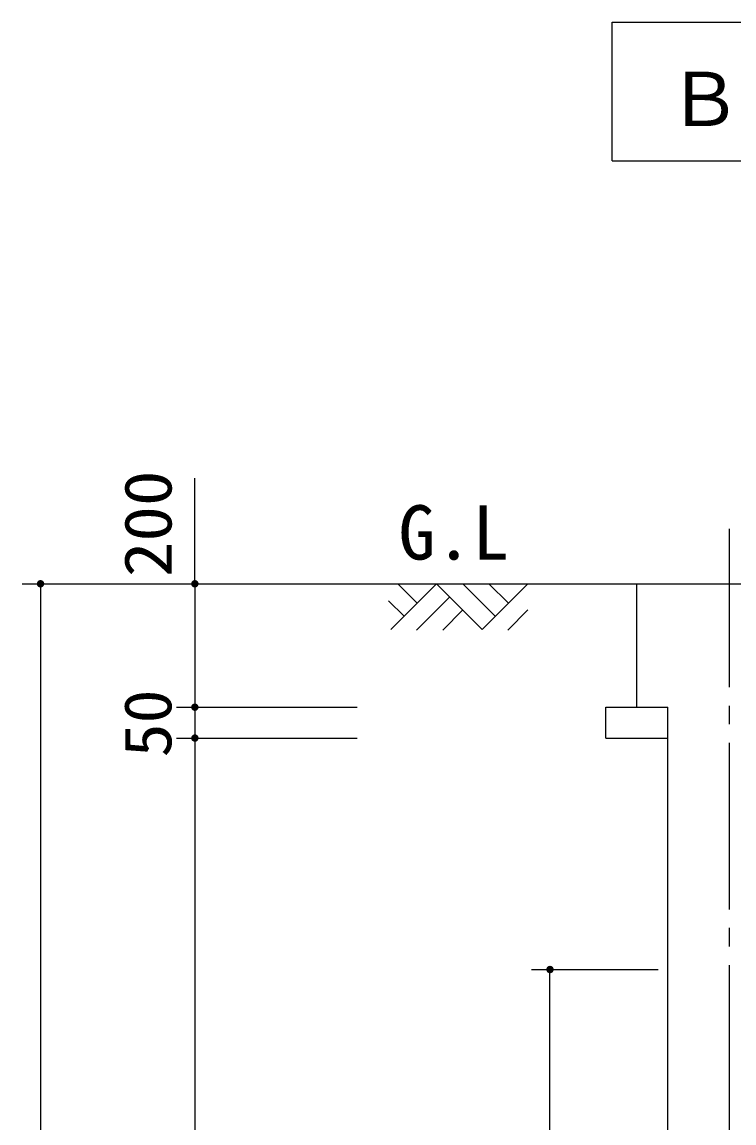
# Model space of a CAD drawing. Units: millimetres, scale not verified. Extents: x -8910 to 8910, y -6308 to 6308.
# Drawn here: x -357 to 796, y -2532 to -748 of the extents above; entities that cross this region are included whole.
import ezdxf
from ezdxf.enums import TextEntityAlignment as Align

# ---------------------------------------------------------------- set-up
doc = ezdxf.new("R2010")
doc.units = ezdxf.units.MM
doc.header["$LTSCALE"] = 30
doc.linetypes.add('CHAIN2', pattern=[12, 9, -1, 1, -1])
for name, color, linetype, lineweight in [('0-1_製作', 5, 'Continuous', 25), ('0-2_08', 2, 'CHAIN2', 25), ('0-5_空気管', 3, 'Continuous', 25), ('0-6_機器', 2, 'Continuous', 25)]:
    doc.layers.add(name, color=color, linetype=linetype, lineweight=lineweight)
doc.styles.add('ＭＳ ゴシック', font='')
doc.styles.get('ＭＳ ゴシック').set_extended_font_data('MS Gothic')

msp = doc.modelspace()

# ---------------------------------------------------------------- linework, layer by layer
at = {"layer": '0-1_製作', "color": 3}
for p, q in [((598.49, -748.43), (2518.49, -748.43)), ((598.49, -973.43), (598.49, -748.43)), ((598.49, -973.43), (2518.49, -973.43))]:
    msp.add_line(p, q, dxfattribs=at)
at = {"layer": '0-1_製作', "color": 2}
for p, q in [((-77.43, -1658.6), (-77.43, -1487.71)), ((-357.43, -1658.6), (-77.43, -1658.6)), ((-327.43, -1658.6), (-327.43, -3888.6)), ((-107.43, -1658.6), (185.26, -1658.6)), ((-77.43, -1658.6), (-77.43, -1858.6)), ((-66.29, -1658.6), (996.34, -1658.6)), ((-107.43, -1858.6), (185.26, -1858.6)), ((-77.43, -1858.6), (-77.43, -1908.6)), ((-107.43, -1908.6), (185.26, -1908.6)), ((-77.43, -1908.6), (-77.43, -3538.6)), ((467.81, -2283.6), (672.93, -2283.6)), ((497.81, -3533.6), (497.81, -2283.6))]:
    msp.add_line(p, q, dxfattribs=at)
at = {"layer": '0-1_製作'}
for points in [[(-333.42, -1658.22), (-327.43, -1658.6), (-333.43, -1658.6)], [(-333.43, -1658.6), (-327.43, -1658.6), (-333.38, -1659.35)], [(-333.32, -1657.48), (-327.43, -1658.6), (-333.42, -1658.22)], [(-333.38, -1659.35), (-327.43, -1658.6), (-333.24, -1660.09)], [(-333.13, -1656.75), (-327.43, -1658.6), (-333.32, -1657.48)], [(-333.24, -1660.09), (-327.43, -1658.6), (-333.01, -1660.81)], [(-333.13, -1656.75), (-327.43, -1652.6), (-327.43, -1658.6)], [(-332.86, -1656.05), (-327.43, -1652.6), (-333.13, -1656.75)], [(-333.01, -1660.81), (-327.43, -1658.6), (-332.69, -1661.49)], [(-332.49, -1655.39), (-327.43, -1652.6), (-332.86, -1656.05)], [(-332.69, -1661.49), (-327.43, -1658.6), (-332.28, -1662.13)], [(-332.05, -1654.78), (-327.43, -1652.6), (-332.49, -1655.39)], [(-332.28, -1662.13), (-327.43, -1658.6), (-331.8, -1662.71)], [(-331.54, -1654.23), (-327.43, -1652.6), (-332.05, -1654.78)], [(-331.8, -1662.71), (-327.43, -1658.6), (-331.25, -1663.22)], [(-330.96, -1653.75), (-327.43, -1652.6), (-331.54, -1654.23)], [(-331.25, -1663.22), (-327.43, -1658.6), (-330.64, -1663.67)], [(-330.32, -1653.34), (-327.43, -1652.6), (-330.96, -1653.75)], [(-330.64, -1663.67), (-327.43, -1658.6), (-329.98, -1664.03)], [(-329.64, -1653.02), (-327.43, -1652.6), (-330.32, -1653.34)], [(-329.98, -1664.03), (-327.43, -1658.6), (-327.43, -1664.6)], [(-328.92, -1652.79), (-327.43, -1652.6), (-329.64, -1653.02)], [(-328.18, -1652.65), (-327.43, -1652.6), (-328.92, -1652.79)], [(-327.43, -1652.6), (-321.43, -1658.6), (-327.43, -1658.6)], [(-327.43, -1652.6), (-321.48, -1657.85), (-321.43, -1658.6)], [(-327.43, -1652.6), (-321.62, -1657.11), (-321.48, -1657.85)], [(-327.43, -1652.6), (-321.85, -1656.39), (-321.62, -1657.11)], [(-327.43, -1652.6), (-322.17, -1655.71), (-321.85, -1656.39)], [(-327.43, -1652.6), (-322.57, -1655.07), (-322.17, -1655.71)], [(-327.43, -1652.6), (-323.05, -1654.49), (-322.57, -1655.07)], [(-327.43, -1652.6), (-323.6, -1653.98), (-323.05, -1654.49)], [(-327.43, -1652.6), (-324.21, -1653.54), (-323.6, -1653.98)], [(-327.43, -1652.6), (-324.87, -1653.17), (-324.21, -1653.54)], [(-327.43, -1652.6), (-325.57, -1652.89), (-324.87, -1653.17)], [(-327.05, -1652.61), (-325.57, -1652.89), (-327.43, -1652.6)], [(-327.43, -1658.6), (-326.68, -1664.55), (-327.43, -1664.6)], [(-327.43, -1658.6), (-325.94, -1664.41), (-326.68, -1664.55)], [(-327.43, -1658.6), (-325.22, -1664.18), (-325.94, -1664.41)], [(-327.43, -1658.6), (-324.54, -1663.86), (-325.22, -1664.18)], [(-327.43, -1658.6), (-323.9, -1663.46), (-324.54, -1663.86)], [(-327.43, -1658.6), (-323.32, -1662.98), (-323.9, -1663.46)], [(-327.43, -1658.6), (-322.81, -1662.43), (-323.32, -1662.98)], [(-327.43, -1658.6), (-322.36, -1661.82), (-322.81, -1662.43)], [(-327.43, -1658.6), (-322, -1661.16), (-322.36, -1661.82)], [(-327.43, -1658.6), (-321.72, -1660.46), (-322, -1661.16)], [(-327.43, -1658.6), (-321.53, -1659.73), (-321.72, -1660.46)], [(-321.43, -1658.6), (-321.53, -1659.73), (-327.43, -1658.6)], [(-326.3, -1652.71), (-325.57, -1652.89), (-327.05, -1652.61)], [(-321.43, -1658.6), (-321.44, -1658.98), (-321.53, -1659.73)], [(-83.42, -1658.22), (-77.43, -1658.6), (-83.43, -1658.6)], [(-83.43, -1658.6), (-77.43, -1658.6), (-83.38, -1659.35)], [(-83.42, -1658.22), (-77.43, -1652.6), (-77.43, -1658.6)], [(-83.32, -1657.48), (-77.43, -1652.6), (-83.42, -1658.22)], [(-83.38, -1659.35), (-77.43, -1658.6), (-83.24, -1660.09)], [(-83.13, -1656.75), (-77.43, -1652.6), (-83.32, -1657.48)], [(-83.24, -1660.09), (-77.43, -1658.6), (-83.01, -1660.81)], [(-82.86, -1656.05), (-77.43, -1652.6), (-83.13, -1656.75)], [(-83.01, -1660.81), (-77.43, -1658.6), (-82.69, -1661.49)], [(-82.49, -1655.39), (-77.43, -1652.6), (-82.86, -1656.05)], [(-82.69, -1661.49), (-77.43, -1658.6), (-82.28, -1662.13)], [(-82.05, -1654.78), (-77.43, -1652.6), (-82.49, -1655.39)], [(-82.28, -1662.13), (-77.43, -1658.6), (-81.8, -1662.71)], [(-81.54, -1654.23), (-77.43, -1652.6), (-82.05, -1654.78)], [(-81.8, -1662.71), (-77.43, -1658.6), (-81.25, -1663.22)], [(-80.96, -1653.75), (-77.43, -1652.6), (-81.54, -1654.23)], [(-81.25, -1663.22), (-77.43, -1658.6), (-80.64, -1663.67)], [(-80.32, -1653.34), (-77.43, -1652.6), (-80.96, -1653.75)], [(-80.64, -1663.67), (-77.43, -1658.6), (-79.98, -1664.03)], [(-79.64, -1653.02), (-77.43, -1652.6), (-80.32, -1653.34)], [(-79.98, -1664.03), (-77.43, -1658.6), (-79.28, -1664.31)], [(-78.92, -1652.79), (-77.43, -1652.6), (-79.64, -1653.02)], [(-79.28, -1664.31), (-77.43, -1658.6), (-78.55, -1664.49)], [(-78.18, -1652.65), (-77.43, -1652.6), (-78.92, -1652.79)], [(-78.55, -1664.49), (-77.43, -1658.6), (-77.43, -1664.6)], [(-77.43, -1652.6), (-71.43, -1658.6), (-77.43, -1658.6)], [(-77.43, -1652.6), (-71.48, -1657.85), (-71.43, -1658.6)], [(-77.43, -1652.6), (-71.62, -1657.11), (-71.48, -1657.85)], [(-77.43, -1652.6), (-71.85, -1656.39), (-71.62, -1657.11)], [(-77.43, -1652.6), (-72.17, -1655.71), (-71.85, -1656.39)], [(-77.43, -1652.6), (-72.57, -1655.07), (-72.17, -1655.71)], [(-77.43, -1652.6), (-73.05, -1654.49), (-72.57, -1655.07)], [(-77.43, -1652.6), (-73.6, -1653.98), (-73.05, -1654.49)], [(-77.43, -1652.6), (-74.21, -1653.54), (-73.6, -1653.98)], [(-77.43, -1652.6), (-74.87, -1653.17), (-74.21, -1653.54)], [(-77.43, -1652.6), (-75.57, -1652.89), (-74.87, -1653.17)], [(-77.43, -1652.6), (-76.3, -1652.71), (-75.57, -1652.89)], [(-77.43, -1652.6), (-77.05, -1652.61), (-76.3, -1652.71)], [(-77.43, -1658.6), (-76.68, -1664.55), (-77.43, -1664.6)], [(-77.43, -1658.6), (-75.94, -1664.41), (-76.68, -1664.55)], [(-77.43, -1658.6), (-75.22, -1664.18), (-75.94, -1664.41)], [(-77.43, -1658.6), (-74.54, -1663.86), (-75.22, -1664.18)], [(-77.43, -1658.6), (-73.9, -1663.46), (-74.54, -1663.86)], [(-77.43, -1658.6), (-73.32, -1662.98), (-73.9, -1663.46)], [(-77.43, -1658.6), (-72.81, -1662.43), (-73.32, -1662.98)], [(-77.43, -1658.6), (-72.36, -1661.82), (-72.81, -1662.43)], [(-77.43, -1658.6), (-72, -1661.16), (-72.36, -1661.82)], [(-77.43, -1658.6), (-71.72, -1660.46), (-72, -1661.16)], [(-77.43, -1658.6), (-71.53, -1659.73), (-71.72, -1660.46)], [(-77.43, -1658.6), (-71.44, -1658.98), (-71.53, -1659.73)], [(-77.43, -1658.6), (-71.43, -1658.6), (-71.44, -1658.98)], [(-329.98, -1664.03), (-327.81, -1664.59), (-329.28, -1664.31)], [(-329.98, -1664.03), (-327.43, -1664.6), (-327.81, -1664.59)], [(-329.28, -1664.31), (-327.81, -1664.59), (-328.55, -1664.49)], [(-78.55, -1664.49), (-77.43, -1664.6), (-77.81, -1664.59)], [(-83.42, -1858.22), (-77.43, -1852.6), (-77.43, -1858.6)], [(-83.32, -1857.48), (-77.43, -1852.6), (-83.42, -1858.22)], [(-83.13, -1856.75), (-77.43, -1852.6), (-83.32, -1857.48)], [(-82.86, -1856.05), (-77.43, -1852.6), (-83.13, -1856.75)], [(-82.49, -1855.39), (-77.43, -1852.6), (-82.86, -1856.05)], [(-82.05, -1854.78), (-77.43, -1852.6), (-82.49, -1855.39)], [(-81.54, -1854.23), (-77.43, -1852.6), (-82.05, -1854.78)], [(-80.96, -1853.75), (-77.43, -1852.6), (-81.54, -1854.23)], [(-80.32, -1853.34), (-77.43, -1852.6), (-80.96, -1853.75)], [(-79.64, -1853.02), (-77.43, -1852.6), (-80.32, -1853.34)], [(-78.92, -1852.79), (-77.43, -1852.6), (-79.64, -1853.02)], [(-78.18, -1852.65), (-77.43, -1852.6), (-78.92, -1852.79)], [(-77.43, -1852.6), (-71.43, -1858.6), (-77.43, -1858.6)], [(-77.43, -1852.6), (-71.48, -1857.85), (-71.43, -1858.6)], [(-77.43, -1852.6), (-71.62, -1857.11), (-71.48, -1857.85)], [(-77.43, -1852.6), (-71.85, -1856.39), (-71.62, -1857.11)], [(-77.43, -1852.6), (-72.17, -1855.71), (-71.85, -1856.39)], [(-77.43, -1852.6), (-72.57, -1855.07), (-72.17, -1855.71)], [(-77.43, -1852.6), (-73.05, -1854.49), (-72.57, -1855.07)], [(-77.43, -1852.6), (-73.6, -1853.98), (-73.05, -1854.49)], [(-77.43, -1852.6), (-74.21, -1853.54), (-73.6, -1853.98)], [(-77.43, -1852.6), (-74.87, -1853.17), (-74.21, -1853.54)], [(-77.43, -1852.6), (-75.57, -1852.9), (-74.87, -1853.17)], [(-77.43, -1852.6), (-76.3, -1852.71), (-75.57, -1852.9)], [(-77.43, -1852.6), (-77.05, -1852.61), (-76.3, -1852.71)], [(-83.42, -1858.22), (-77.43, -1858.6), (-83.43, -1858.6)], [(-83.43, -1858.6), (-77.43, -1858.6), (-83.38, -1859.35)], [(-83.38, -1859.35), (-77.43, -1858.6), (-83.24, -1860.09)], [(-83.24, -1860.09), (-77.43, -1858.6), (-83.01, -1860.81)], [(-83.01, -1860.81), (-77.43, -1858.6), (-82.69, -1861.49)], [(-82.69, -1861.49), (-77.43, -1858.6), (-82.28, -1862.13)], [(-82.28, -1862.13), (-77.43, -1858.6), (-81.8, -1862.71)], [(-81.8, -1862.71), (-77.43, -1858.6), (-81.25, -1863.22)], [(-81.25, -1863.22), (-77.43, -1858.6), (-80.64, -1863.67)], [(-80.64, -1863.67), (-77.43, -1858.6), (-79.98, -1864.03)], [(-79.98, -1864.03), (-77.43, -1858.6), (-79.28, -1864.31)], [(-79.28, -1864.31), (-77.43, -1858.6), (-78.55, -1864.5)], [(-78.55, -1864.5), (-77.43, -1858.6), (-77.43, -1864.6)], [(-78.55, -1864.5), (-77.43, -1864.6), (-77.81, -1864.59)], [(-77.43, -1858.6), (-76.68, -1864.55), (-77.43, -1864.6)], [(-77.43, -1858.6), (-75.94, -1864.41), (-76.68, -1864.55)], [(-77.43, -1858.6), (-75.22, -1864.18), (-75.94, -1864.41)], [(-77.43, -1858.6), (-74.54, -1863.86), (-75.22, -1864.18)], [(-77.43, -1858.6), (-73.9, -1863.46), (-74.54, -1863.86)], [(-77.43, -1858.6), (-73.32, -1862.98), (-73.9, -1863.46)], [(-77.43, -1858.6), (-72.81, -1862.43), (-73.32, -1862.98)], [(-77.43, -1858.6), (-72.36, -1861.82), (-72.81, -1862.43)], [(-77.43, -1858.6), (-72, -1861.16), (-72.36, -1861.82)], [(-77.43, -1858.6), (-71.72, -1860.46), (-72, -1861.16)], [(-77.43, -1858.6), (-71.53, -1859.73), (-71.72, -1860.46)], [(-77.43, -1858.6), (-71.44, -1858.98), (-71.53, -1859.73)], [(-77.43, -1858.6), (-71.43, -1858.6), (-71.44, -1858.98)], [(-83.42, -1908.22), (-77.43, -1908.6), (-83.43, -1908.6)], [(-83.43, -1908.6), (-77.43, -1908.6), (-83.38, -1909.35)], [(-83.42, -1908.22), (-77.43, -1902.6), (-77.43, -1908.6)], [(-83.32, -1907.48), (-77.43, -1902.6), (-83.42, -1908.22)], [(-83.38, -1909.35), (-77.43, -1908.6), (-83.24, -1910.09)], [(-83.13, -1906.75), (-77.43, -1902.6), (-83.32, -1907.48)], [(-83.24, -1910.09), (-77.43, -1908.6), (-83.01, -1910.81)], [(-82.86, -1906.05), (-77.43, -1902.6), (-83.13, -1906.75)], [(-83.01, -1910.81), (-77.43, -1908.6), (-82.69, -1911.49)], [(-82.49, -1905.39), (-77.43, -1902.6), (-82.86, -1906.05)], [(-82.69, -1911.49), (-77.43, -1908.6), (-82.28, -1912.13)], [(-82.05, -1904.78), (-77.43, -1902.6), (-82.49, -1905.39)], [(-82.28, -1912.13), (-77.43, -1908.6), (-81.8, -1912.71)], [(-81.54, -1904.23), (-77.43, -1902.6), (-82.05, -1904.78)], [(-81.8, -1912.71), (-77.43, -1908.6), (-81.25, -1913.22)], [(-80.96, -1903.75), (-77.43, -1902.6), (-81.54, -1904.23)], [(-81.25, -1913.22), (-77.43, -1908.6), (-80.64, -1913.67)], [(-80.32, -1903.34), (-77.43, -1902.6), (-80.96, -1903.75)], [(-80.64, -1913.67), (-77.43, -1908.6), (-79.98, -1914.03)], [(-79.64, -1903.02), (-77.43, -1902.6), (-80.32, -1903.34)], [(-79.98, -1914.03), (-77.43, -1908.6), (-79.28, -1914.31)], [(-78.92, -1902.79), (-77.43, -1902.6), (-79.64, -1903.02)], [(-79.28, -1914.31), (-77.43, -1908.6), (-78.55, -1914.49)], [(-78.18, -1902.65), (-77.43, -1902.6), (-78.92, -1902.79)], [(-78.55, -1914.49), (-77.43, -1908.6), (-77.43, -1914.6)], [(-77.43, -1902.6), (-71.43, -1908.6), (-77.43, -1908.6)], [(-77.43, -1902.6), (-71.48, -1907.85), (-71.43, -1908.6)], [(-77.43, -1902.6), (-71.62, -1907.11), (-71.48, -1907.85)], [(-77.43, -1902.6), (-71.85, -1906.39), (-71.62, -1907.11)], [(-77.43, -1902.6), (-72.17, -1905.71), (-71.85, -1906.39)], [(-77.43, -1902.6), (-72.57, -1905.07), (-72.17, -1905.71)], [(-77.43, -1902.6), (-73.05, -1904.49), (-72.57, -1905.07)], [(-77.43, -1902.6), (-73.6, -1903.98), (-73.05, -1904.49)], [(-77.43, -1902.6), (-74.21, -1903.54), (-73.6, -1903.98)], [(-77.43, -1902.6), (-74.87, -1903.17), (-74.21, -1903.54)], [(-77.43, -1902.6), (-75.57, -1902.89), (-74.87, -1903.17)], [(-77.43, -1902.6), (-76.3, -1902.71), (-75.57, -1902.89)], [(-77.43, -1902.6), (-77.05, -1902.61), (-76.3, -1902.71)], [(-77.43, -1908.6), (-76.68, -1914.55), (-77.43, -1914.6)], [(-77.43, -1908.6), (-75.94, -1914.41), (-76.68, -1914.55)], [(-77.43, -1908.6), (-75.22, -1914.18), (-75.94, -1914.41)], [(-77.43, -1908.6), (-74.54, -1913.86), (-75.22, -1914.18)], [(-77.43, -1908.6), (-73.9, -1913.46), (-74.54, -1913.86)], [(-77.43, -1908.6), (-73.32, -1912.97), (-73.9, -1913.46)], [(-77.43, -1908.6), (-72.81, -1912.43), (-73.32, -1912.97)], [(-77.43, -1908.6), (-72.36, -1911.82), (-72.81, -1912.43)], [(-77.43, -1908.6), (-72, -1911.16), (-72.36, -1911.82)], [(-77.43, -1908.6), (-71.72, -1910.46), (-72, -1911.16)], [(-77.43, -1908.6), (-71.53, -1909.73), (-71.72, -1910.46)], [(-77.43, -1908.6), (-71.44, -1908.98), (-71.53, -1909.73)], [(-77.43, -1908.6), (-71.43, -1908.6), (-71.44, -1908.98)], [(-78.55, -1914.49), (-77.43, -1914.6), (-77.81, -1914.59)], [(491.81, -2283.6), (497.81, -2277.6), (497.81, -2283.6)], [(491.82, -2283.22), (497.81, -2277.6), (491.81, -2283.6)], [(491.91, -2282.48), (497.81, -2277.6), (491.82, -2283.22)], [(492.1, -2281.75), (497.81, -2277.6), (491.91, -2282.48)], [(492.38, -2281.05), (497.81, -2277.6), (492.1, -2281.75)], [(492.74, -2280.39), (497.81, -2277.6), (492.38, -2281.05)], [(493.18, -2279.78), (497.81, -2277.6), (492.74, -2280.39)], [(493.7, -2279.23), (497.81, -2277.6), (493.18, -2279.78)], [(494.28, -2278.75), (497.81, -2277.6), (493.7, -2279.23)], [(494.92, -2278.34), (497.81, -2277.6), (494.28, -2278.75)], [(495.6, -2278.02), (497.81, -2277.6), (494.92, -2278.34)], [(495.6, -2278.02), (497.05, -2277.65), (497.81, -2277.6)], [(496.31, -2277.79), (497.05, -2277.65), (495.6, -2278.02)], [(497.81, -2277.6), (503.62, -2282.11), (497.81, -2283.6)], [(497.81, -2277.6), (503.39, -2281.39), (503.62, -2282.11)], [(497.81, -2277.6), (503.06, -2280.71), (503.39, -2281.39)], [(497.81, -2277.6), (502.66, -2280.07), (503.06, -2280.71)], [(497.81, -2277.6), (502.18, -2279.49), (502.66, -2280.07)], [(497.81, -2277.6), (501.63, -2278.98), (502.18, -2279.49)], [(497.81, -2277.6), (501.02, -2278.53), (501.63, -2278.98)], [(497.81, -2277.6), (500.36, -2278.17), (501.02, -2278.53)], [(497.81, -2277.6), (499.66, -2277.89), (500.36, -2278.17)], [(497.81, -2277.6), (498.93, -2277.71), (499.66, -2277.89)], [(497.81, -2277.6), (498.18, -2277.61), (498.93, -2277.71)], [(497.81, -2283.6), (503.62, -2282.11), (503.76, -2282.85)], [(497.81, -2283.6), (503.76, -2282.85), (503.81, -2283.6)], [(491.85, -2284.35), (491.81, -2283.6), (497.81, -2283.6)], [(491.85, -2284.35), (497.81, -2283.6), (491.99, -2285.09)], [(491.99, -2285.09), (497.81, -2283.6), (492.23, -2285.81)], [(492.23, -2285.81), (497.81, -2283.6), (492.55, -2286.49)], [(492.55, -2286.49), (497.81, -2283.6), (492.95, -2287.13)], [(492.95, -2287.13), (497.81, -2283.6), (493.43, -2287.71)], [(493.43, -2287.71), (497.81, -2283.6), (493.98, -2288.22)], [(493.98, -2288.22), (497.81, -2283.6), (494.59, -2288.67)], [(494.59, -2288.67), (497.81, -2283.6), (495.25, -2289.03)], [(495.25, -2289.03), (497.81, -2283.6), (495.95, -2289.31)], [(495.95, -2289.31), (497.81, -2283.6), (496.68, -2289.49)], [(496.68, -2289.49), (497.81, -2283.6), (497.43, -2289.59)], [(497.43, -2289.59), (497.81, -2283.6), (497.81, -2289.6)], [(497.81, -2283.6), (500.7, -2288.86), (497.81, -2289.6)], [(497.81, -2283.6), (501.33, -2288.45), (500.7, -2288.86)], [(497.81, -2283.6), (501.91, -2287.97), (501.33, -2288.45)], [(497.81, -2283.6), (502.43, -2287.43), (501.91, -2287.97)], [(497.81, -2283.6), (502.87, -2286.82), (502.43, -2287.43)], [(497.81, -2283.6), (503.24, -2286.16), (502.87, -2286.82)], [(497.81, -2283.6), (503.51, -2285.45), (503.24, -2286.16)], [(497.81, -2283.6), (503.7, -2284.72), (503.51, -2285.45)], [(497.81, -2283.6), (503.79, -2283.98), (503.7, -2284.72)], [(497.81, -2283.6), (503.81, -2283.6), (503.79, -2283.98)], [(497.81, -2289.6), (500.7, -2288.86), (500.02, -2289.18)], [(497.81, -2289.6), (500.02, -2289.18), (498.56, -2289.55)], [(498.56, -2289.55), (500.02, -2289.18), (499.3, -2289.41)]]:
    msp.add_solid(points, dxfattribs=at)
at = {"layer": '0-2_08'}
msp.add_line((788.49, -3986.31), (788.49, -1569.55), dxfattribs=at)
at = {"layer": '0-2_08', "linetype": 'Continuous'}
msp.add_line((688.49, -3538.6), (688.49, -1858.6), dxfattribs=at)
at = {"layer": '0-5_空気管'}
for p, q in [((314.12, -1658.63), (240.24, -1732.52)), ((282.66, -1690.09), (251.21, -1658.64)), ((388, -1732.52), (314.12, -1658.63)), ((409.22, -1711.31), (356.55, -1658.64)), ((461.89, -1658.64), (388, -1732.52)), ((430.43, -1690.09), (398.97, -1658.64)), ((261.45, -1711.31), (236.44, -1686.29)), ((335.33, -1679.85), (281.55, -1733.64)), ((356.55, -1701.06), (323.97, -1733.64)), ((461.89, -1701.06), (429.32, -1733.64))]:
    msp.add_line(p, q, dxfattribs=at)
at = {"layer": '0-6_機器'}
for p, q in [((638.49, -1858.6), (638.49, -1658.6)), ((588.49, -1908.6), (588.49, -1858.6)), ((588.49, -1858.6), (688.49, -1858.6)), ((588.49, -1908.6), (688.49, -1908.6))]:
    msp.add_line(p, q, dxfattribs=at)

# ---------------------------------------------------------------- texts
at = {"layer": '0-1_製作', "color": 4, "style": 'ＭＳ ゴシック'}
msp.add_text('Ｂ-Ｂ断面配筋図', height=87.98, dxfattribs=at).set_placement((688.49, -943.43), align=Align.BOTTOM_LEFT)
for s, width, p in [('200', 1.1, (-92.11, -1647.9)), ('50', 1.05, (-92.43, -1939.85))]:
    msp.add_text(s, height=76.98, rotation=90, dxfattribs=dict(at, width=width)).set_placement(p, align=Align.BOTTOM_LEFT)
at = {"layer": '0-5_空気管', "color": 4, "style": 'ＭＳ ゴシック'}
msp.add_text('G.L', height=87.98, dxfattribs=at).set_placement((252.3, -1645.75), align=Align.BOTTOM_LEFT)

doc.saveas('drawing.dxf')
